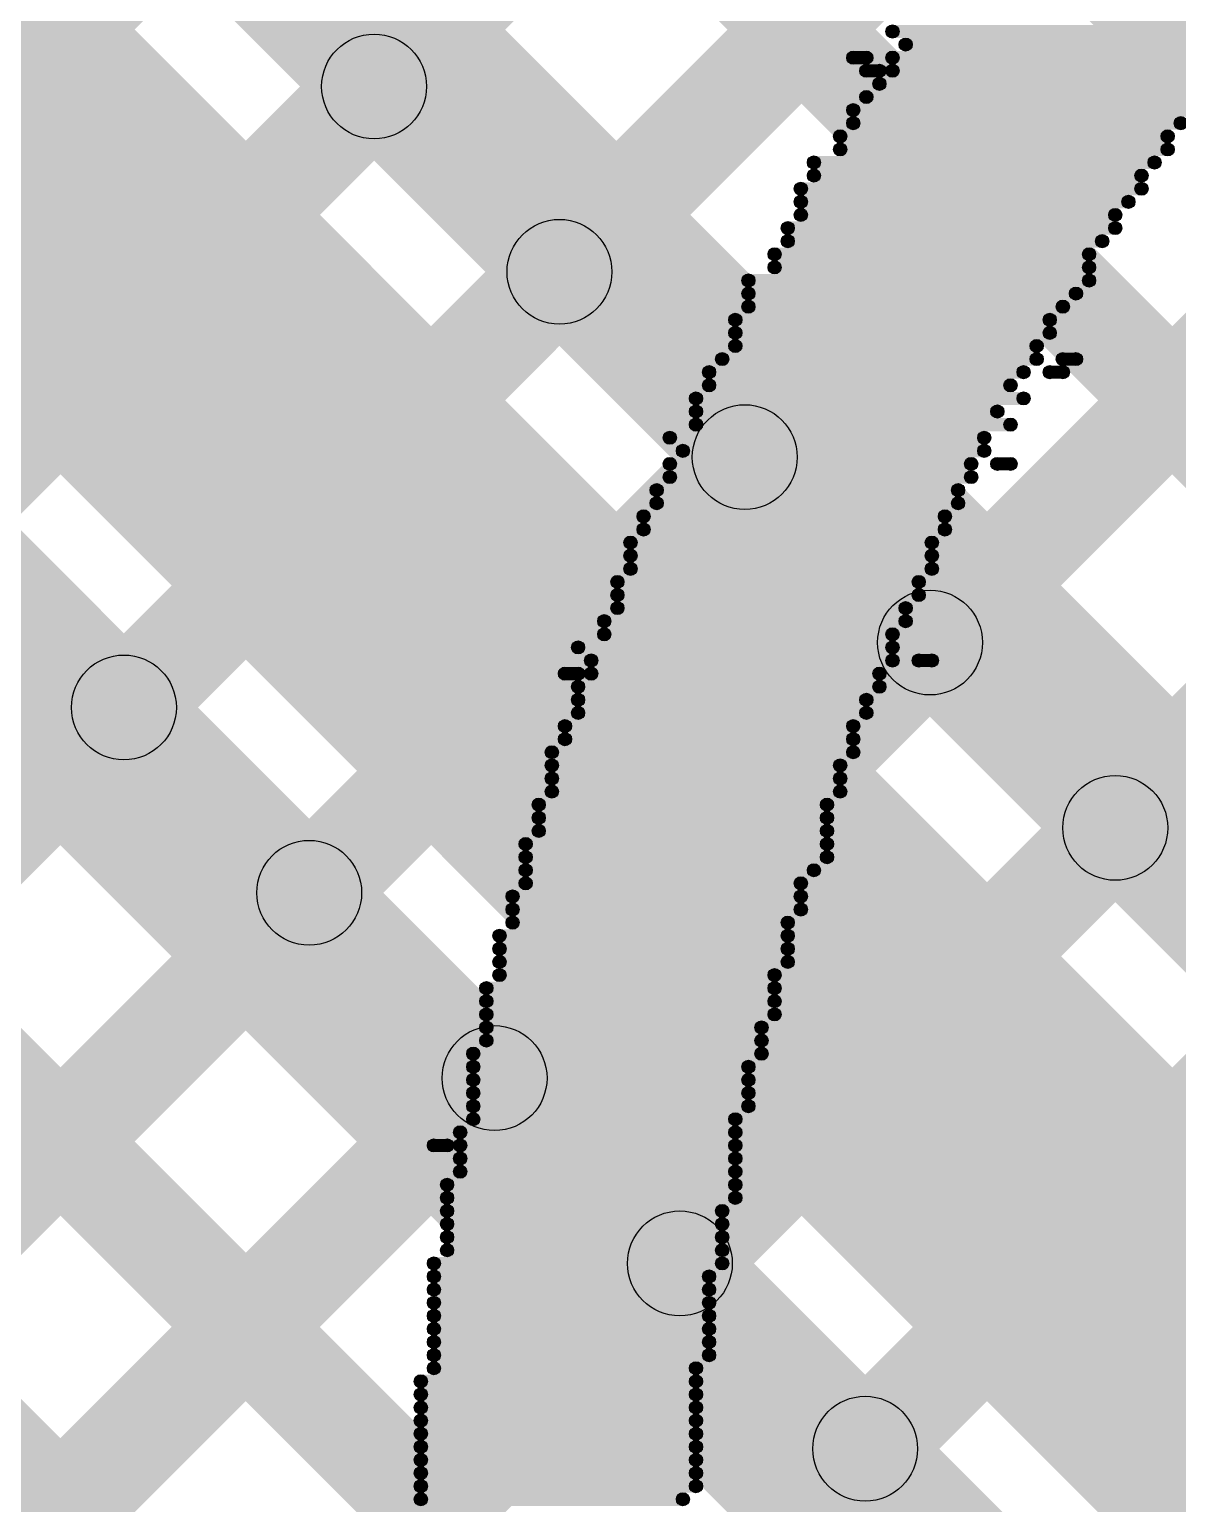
# Model space of a CAD drawing. Header units: millimetres. Extents: x -0.28 to 3.03, y -0.05 to 3.12.
# Drawn here: x 1.8301 to 1.9178, y 2.2237 to 2.3362 of the extents above; entities that cross this region are included whole.
import ezdxf

# ---------------------------------------------------------------- set-up
doc = ezdxf.new("R2010")
doc.units = ezdxf.units.MM
doc.header["$MEASUREMENT"] = 0
for name, color, linetype in [('BottomLayer', 5, 'Continuous'), ('TopLayer', 1, 'Continuous'), ('TopOverlay', 2, 'Continuous')]:
    doc.layers.add(name, color=color, linetype=linetype)

msp = doc.modelspace()

# ---------------------------------------------------------------- hatches: boundary and pattern name
at = {"layer": 'BottomLayer'}
for points in [[(1.63967, 2.41017), (1.64533, 2.41583), (2.3225, 1.73866), (2.31684, 1.733)], [(1.66796, 2.41017), (1.67362, 2.41583), (2.35078, 1.73866), (2.34513, 1.733)], [(1.69624, 2.41017), (1.7019, 2.41583), (2.37907, 1.73866), (2.37341, 1.733)], [(1.72662, 2.22461), (1.72096, 2.23027), (1.90652, 2.41583), (1.91218, 2.41017)], [(1.72453, 2.41017), (1.73018, 2.41583), (2.40735, 1.73866), (2.4017, 1.733)], [(1.74076, 2.21047), (1.7351, 2.21613), (1.9348, 2.41583), (1.94046, 2.41017)], [(1.7549, 2.19633), (1.74925, 2.20199), (1.96309, 2.41583), (1.96874, 2.41017)], [(1.75281, 2.41017), (1.75847, 2.41583), (2.43564, 1.73866), (2.42998, 1.733)], [(1.76905, 2.18219), (1.76339, 2.18785), (1.99137, 2.41583), (1.99703, 2.41017)], [(1.78319, 2.16805), (1.77753, 2.1737), (2.01966, 2.41583), (2.02531, 2.41017)], [(1.7811, 2.41017), (1.78675, 2.41583), (2.46392, 1.73866), (2.45827, 1.733)], [(1.79733, 2.1539), (1.79167, 2.15956), (2.04794, 2.41583), (2.0536, 2.41017)], [(1.81147, 2.13976), (1.80582, 2.14542), (2.07623, 2.41583), (2.08188, 2.41017)], [(1.80938, 2.41017), (1.81504, 2.41583), (2.48943, 1.74144), (2.48377, 1.73578)], [(1.82561, 2.12562), (1.81996, 2.13128), (2.10451, 2.41583), (2.11017, 2.41017)], [(1.83766, 2.41017), (1.84332, 2.41583), (2.50528, 1.75386), (2.49963, 1.74821)]]:
    msp.add_hatch(color=5, dxfattribs=at).paths.add_polyline_path(points)
at = {"layer": 'TopLayer'}
for points in [[(1.85926, 2.32897), (1.8536, 2.33463), (2.6208, 3.10183), (2.62646, 3.09617)], [(1.8734, 2.31483), (1.86775, 2.32049), (2.64909, 3.10183), (2.65475, 3.09617)], [(1.55701, 2.69082), (1.56267, 2.69648), (2.50528, 1.75386), (2.49963, 1.74821)], [(1.54321, 2.67634), (1.54886, 2.682), (2.48943, 1.74144), (2.48377, 1.73578)], [(1.88755, 2.30069), (1.88189, 2.30635), (2.25568, 2.68013), (2.26133, 2.67448)], [(1.52321, 2.66806), (1.52886, 2.67372), (2.48084, 1.72174), (2.47519, 1.71608)], [(1.90169, 2.28655), (1.89603, 2.2922), (2.26175, 2.65793), (2.26741, 2.65227)], [(1.91583, 2.2724), (1.91017, 2.27806), (2.27581, 2.64369), (2.28146, 2.63804)], [(1.82551, 2.35706), (1.83117, 2.36272), (2.02443, 2.16946), (2.01877, 2.16381)], [(1.80287, 2.33446), (1.82054, 2.35213), (2.01384, 2.15884), (1.99616, 2.14116)], [(1.80317, 2.31294), (1.80883, 2.31859), (1.98433, 2.14309), (1.97867, 2.13744)], [(1.74367, 2.30617), (1.74933, 2.31183), (1.95553, 2.10563), (1.94987, 2.09997)], [(1.77196, 2.30617), (1.77762, 2.31183), (1.98433, 2.10512), (1.97867, 2.09946)], [(1.80024, 2.30617), (1.8059, 2.31183), (1.98433, 2.1334), (1.97867, 2.12774)], [(1.65875, 2.10017), (1.65309, 2.10583), (1.83451, 2.28725), (1.84017, 2.2816)], [(1.68703, 2.10017), (1.68137, 2.10583), (1.84865, 2.27311), (1.85431, 2.26745)], [(1.71531, 2.10017), (1.70966, 2.10583), (1.8628, 2.25897), (1.86845, 2.25331)], [(1.7436, 2.10017), (1.73794, 2.10583), (1.87694, 2.24483), (1.8826, 2.23917)], [(1.77188, 2.10017), (1.76623, 2.10583), (1.89108, 2.23068), (1.89674, 2.22503)]]:
    msp.add_hatch(color=1, dxfattribs=at).paths.add_polyline_path(points)
h = msp.add_hatch(color=1, dxfattribs=at)
edge = h.paths.add_edge_path()
edge.add_arc((1.85643, 2.3318), 0.004, 0, 360)
h = msp.add_hatch(color=1, dxfattribs=at)
edge = h.paths.add_edge_path()
edge.add_arc((1.87058, 2.31766), 0.004, 0, 360)
h = msp.add_hatch(color=1, dxfattribs=at)
edge = h.paths.add_edge_path()
edge.add_arc((1.88472, 2.30352), 0.004, 0, 360)
h = msp.add_hatch(color=1, dxfattribs=at)
edge = h.paths.add_edge_path()
edge.add_arc((1.89886, 2.28937), 0.004, 0, 360)
h = msp.add_hatch(color=1, dxfattribs=at)
edge = h.paths.add_edge_path()
edge.add_arc((1.83734, 2.28442), 0.004, 0, 360)
h = msp.add_hatch(color=1, dxfattribs=at)
edge = h.paths.add_edge_path()
edge.add_arc((1.913, 2.27523), 0.004, 0, 360)
h = msp.add_hatch(color=1, dxfattribs=at)
edge = h.paths.add_edge_path()
edge.add_arc((1.85148, 2.27028), 0.004, 0, 360)
h = msp.add_hatch(color=1, dxfattribs=at)
edge = h.paths.add_edge_path()
edge.add_arc((1.86563, 2.25614), 0.004, 0, 360)
h = msp.add_hatch(color=1, dxfattribs=at)
edge = h.paths.add_edge_path()
edge.add_arc((1.87977, 2.242), 0.004, 0, 360)
h = msp.add_hatch(color=1, dxfattribs=at)
edge = h.paths.add_edge_path()
edge.add_arc((1.89391, 2.22786), 0.004, 0, 360)
at = {"layer": 'TopOverlay'}
h = msp.add_hatch(color=2, dxfattribs=at)
edge = h.paths.add_edge_path()
edge.add_arc((1.896, 2.336), 0.0005, 0, 360)
for points in [[(1.896, 2.3355), (1.896, 2.3365), (1.923, 2.3365), (1.923, 2.3355)], [(1.897, 2.3345), (1.897, 2.3355), (1.922, 2.3355), (1.922, 2.3345)], [(1.893, 2.3335), (1.893, 2.3345), (1.894, 2.3345), (1.894, 2.3335)], [(1.896, 2.3335), (1.896, 2.3345), (1.922, 2.3345), (1.922, 2.3335)], [(1.894, 2.3325), (1.894, 2.3335), (1.895, 2.3335), (1.895, 2.3325)], [(1.896, 2.3325), (1.896, 2.3335), (1.921, 2.3335), (1.921, 2.3325)], [(1.895, 2.3315), (1.895, 2.3325), (1.92, 2.3325), (1.92, 2.3315)], [(1.893, 2.3295), (1.893, 2.3305), (1.919, 2.3305), (1.919, 2.3295)], [(1.894, 2.3305), (1.894, 2.3315), (1.919, 2.3315), (1.919, 2.3305)], [(1.893, 2.3285), (1.893, 2.3295), (1.918, 2.3295), (1.918, 2.3285)], [(1.892, 2.3275), (1.892, 2.3285), (1.917, 2.3285), (1.917, 2.3275)], [(1.892, 2.3265), (1.892, 2.3275), (1.917, 2.3275), (1.917, 2.3265)], [(1.89, 2.3255), (1.89, 2.3265), (1.916, 2.3265), (1.916, 2.3255)], [(1.89, 2.3245), (1.89, 2.3255), (1.915, 2.3255), (1.915, 2.3245)], [(1.889, 2.3235), (1.889, 2.3245), (1.915, 2.3245), (1.915, 2.3235)], [(1.889, 2.3225), (1.889, 2.3235), (1.914, 2.3235), (1.914, 2.3225)], [(1.888, 2.3205), (1.888, 2.3215), (1.913, 2.3215), (1.913, 2.3205)], [(1.889, 2.3215), (1.889, 2.3225), (1.913, 2.3225), (1.913, 2.3215)], [(1.888, 2.3195), (1.888, 2.3205), (1.912, 2.3205), (1.912, 2.3195)], [(1.887, 2.3185), (1.887, 2.3195), (1.911, 2.3195), (1.911, 2.3185)], [(1.887, 2.3175), (1.887, 2.3185), (1.911, 2.3185), (1.911, 2.3175)], [(1.885, 2.3165), (1.885, 2.3175), (1.911, 2.3175), (1.911, 2.3165)], [(1.885, 2.3155), (1.885, 2.3165), (1.91, 2.3165), (1.91, 2.3155)], [(1.885, 2.3145), (1.885, 2.3155), (1.909, 2.3155), (1.909, 2.3145)], [(1.884, 2.3135), (1.884, 2.3145), (1.908, 2.3145), (1.908, 2.3135)], [(1.884, 2.3125), (1.884, 2.3135), (1.908, 2.3135), (1.908, 2.3125)], [(1.884, 2.3115), (1.884, 2.3125), (1.907, 2.3125), (1.907, 2.3115)], [(1.883, 2.3105), (1.883, 2.3115), (1.907, 2.3115), (1.907, 2.3105)], [(1.909, 2.3105), (1.909, 2.3115), (1.91, 2.3115), (1.91, 2.3105)], [(1.882, 2.3095), (1.882, 2.3105), (1.906, 2.3105), (1.906, 2.3095)], [(1.908, 2.3095), (1.908, 2.3105), (1.909, 2.3105), (1.909, 2.3095)], [(1.882, 2.3085), (1.882, 2.3095), (1.905, 2.3095), (1.905, 2.3085)], [(1.881, 2.3075), (1.881, 2.3085), (1.906, 2.3085), (1.906, 2.3075)], [(1.881, 2.3065), (1.881, 2.3075), (1.904, 2.3075), (1.904, 2.3065)], [(1.881, 2.3055), (1.881, 2.3065), (1.905, 2.3065), (1.905, 2.3055)], [(1.879, 2.3045), (1.879, 2.3055), (1.903, 2.3055), (1.903, 2.3045)], [(1.879, 2.3025), (1.879, 2.3035), (1.902, 2.3035), (1.902, 2.3025)], [(1.88, 2.3035), (1.88, 2.3045), (1.903, 2.3045), (1.903, 2.3035)], [(1.904, 2.3025), (1.904, 2.3035), (1.905, 2.3035), (1.905, 2.3025)], [(1.879, 2.3015), (1.879, 2.3025), (1.902, 2.3025), (1.902, 2.3015)], [(1.878, 2.3005), (1.878, 2.3015), (1.901, 2.3015), (1.901, 2.3005)], [(1.878, 2.2995), (1.878, 2.3005), (1.901, 2.3005), (1.901, 2.2995)], [(1.877, 2.2985), (1.877, 2.2995), (1.9, 2.2995), (1.9, 2.2985)], [(1.877, 2.2975), (1.877, 2.2985), (1.9, 2.2985), (1.9, 2.2975)], [(1.876, 2.2965), (1.876, 2.2975), (1.899, 2.2975), (1.899, 2.2965)], [(1.876, 2.2955), (1.876, 2.2965), (1.899, 2.2965), (1.899, 2.2955)], [(1.875, 2.2935), (1.875, 2.2945), (1.898, 2.2945), (1.898, 2.2935)], [(1.876, 2.2945), (1.876, 2.2955), (1.899, 2.2955), (1.899, 2.2945)], [(1.875, 2.2925), (1.875, 2.2935), (1.898, 2.2935), (1.898, 2.2925)], [(1.875, 2.2915), (1.875, 2.2925), (1.897, 2.2925), (1.897, 2.2915)], [(1.874, 2.2905), (1.874, 2.2915), (1.897, 2.2915), (1.897, 2.2905)], [(1.874, 2.2895), (1.874, 2.2905), (1.896, 2.2905), (1.896, 2.2895)], [(1.872, 2.2885), (1.872, 2.2895), (1.896, 2.2895), (1.896, 2.2885)], [(1.873, 2.2875), (1.873, 2.2885), (1.896, 2.2885), (1.896, 2.2875)], [(1.898, 2.2875), (1.898, 2.2885), (1.899, 2.2885), (1.899, 2.2875)], [(1.871, 2.2865), (1.871, 2.2875), (1.872, 2.2875), (1.872, 2.2865)], [(1.873, 2.2865), (1.873, 2.2875), (1.895, 2.2875), (1.895, 2.2865)], [(1.872, 2.2855), (1.872, 2.2865), (1.895, 2.2865), (1.895, 2.2855)], [(1.872, 2.2845), (1.872, 2.2855), (1.894, 2.2855), (1.894, 2.2845)], [(1.872, 2.2835), (1.872, 2.2845), (1.894, 2.2845), (1.894, 2.2835)], [(1.871, 2.2825), (1.871, 2.2835), (1.893, 2.2835), (1.893, 2.2825)], [(1.871, 2.2815), (1.871, 2.2825), (1.893, 2.2825), (1.893, 2.2815)], [(1.87, 2.2805), (1.87, 2.2815), (1.893, 2.2815), (1.893, 2.2805)], [(1.87, 2.2795), (1.87, 2.2805), (1.892, 2.2805), (1.892, 2.2795)], [(1.87, 2.2785), (1.87, 2.2795), (1.892, 2.2795), (1.892, 2.2785)], [(1.87, 2.2775), (1.87, 2.2785), (1.892, 2.2785), (1.892, 2.2775)], [(1.869, 2.2765), (1.869, 2.2775), (1.891, 2.2775), (1.891, 2.2765)], [(1.869, 2.2755), (1.869, 2.2765), (1.891, 2.2765), (1.891, 2.2755)], [(1.869, 2.2745), (1.869, 2.2755), (1.891, 2.2755), (1.891, 2.2745)], [(1.868, 2.2735), (1.868, 2.2745), (1.891, 2.2745), (1.891, 2.2735)], [(1.868, 2.2725), (1.868, 2.2735), (1.891, 2.2735), (1.891, 2.2725)], [(1.868, 2.2715), (1.868, 2.2725), (1.89, 2.2725), (1.89, 2.2715)], [(1.868, 2.2705), (1.868, 2.2715), (1.889, 2.2715), (1.889, 2.2705)], [(1.867, 2.2695), (1.867, 2.2705), (1.889, 2.2705), (1.889, 2.2695)], [(1.867, 2.2685), (1.867, 2.2695), (1.889, 2.2695), (1.889, 2.2685)], [(1.866, 2.2665), (1.866, 2.2675), (1.888, 2.2675), (1.888, 2.2665)], [(1.867, 2.2675), (1.867, 2.2685), (1.888, 2.2685), (1.888, 2.2675)], [(1.866, 2.2655), (1.866, 2.2665), (1.888, 2.2665), (1.888, 2.2655)], [(1.866, 2.2645), (1.866, 2.2655), (1.888, 2.2655), (1.888, 2.2645)], [(1.866, 2.2635), (1.866, 2.2645), (1.887, 2.2645), (1.887, 2.2635)], [(1.865, 2.2625), (1.865, 2.2635), (1.887, 2.2635), (1.887, 2.2625)], [(1.865, 2.2615), (1.865, 2.2625), (1.887, 2.2625), (1.887, 2.2615)], [(1.865, 2.2605), (1.865, 2.2615), (1.887, 2.2615), (1.887, 2.2605)], [(1.865, 2.2595), (1.865, 2.2605), (1.886, 2.2605), (1.886, 2.2595)], [(1.864, 2.2575), (1.864, 2.2585), (1.886, 2.2585), (1.886, 2.2575)], [(1.865, 2.2585), (1.865, 2.2595), (1.886, 2.2595), (1.886, 2.2585)], [(1.864, 2.2565), (1.864, 2.2575), (1.885, 2.2575), (1.885, 2.2565)], [(1.864, 2.2555), (1.864, 2.2565), (1.885, 2.2565), (1.885, 2.2555)], [(1.864, 2.2545), (1.864, 2.2555), (1.885, 2.2555), (1.885, 2.2545)], [(1.864, 2.2535), (1.864, 2.2545), (1.885, 2.2545), (1.885, 2.2535)], [(1.864, 2.2525), (1.864, 2.2535), (1.884, 2.2535), (1.884, 2.2525)], [(1.863, 2.2515), (1.863, 2.2525), (1.884, 2.2525), (1.884, 2.2515)], [(1.861, 2.2505), (1.861, 2.2515), (1.862, 2.2515), (1.862, 2.2505)], [(1.863, 2.2505), (1.863, 2.2515), (1.884, 2.2515), (1.884, 2.2505)], [(1.863, 2.2495), (1.863, 2.2505), (1.884, 2.2505), (1.884, 2.2495)], [(1.863, 2.2485), (1.863, 2.2495), (1.884, 2.2495), (1.884, 2.2485)], [(1.862, 2.2475), (1.862, 2.2485), (1.884, 2.2485), (1.884, 2.2475)], [(1.862, 2.2465), (1.862, 2.2475), (1.884, 2.2475), (1.884, 2.2465)], [(1.862, 2.2455), (1.862, 2.2465), (1.883, 2.2465), (1.883, 2.2455)], [(1.862, 2.2445), (1.862, 2.2455), (1.883, 2.2455), (1.883, 2.2445)], [(1.862, 2.2435), (1.862, 2.2445), (1.883, 2.2445), (1.883, 2.2435)], [(1.862, 2.2425), (1.862, 2.2435), (1.883, 2.2435), (1.883, 2.2425)], [(1.861, 2.2415), (1.861, 2.2425), (1.883, 2.2425), (1.883, 2.2415)], [(1.861, 2.2405), (1.861, 2.2415), (1.882, 2.2415), (1.882, 2.2405)], [(1.861, 2.2395), (1.861, 2.2405), (1.882, 2.2405), (1.882, 2.2395)], [(1.861, 2.2385), (1.861, 2.2395), (1.882, 2.2395), (1.882, 2.2385)], [(1.861, 2.2375), (1.861, 2.2385), (1.882, 2.2385), (1.882, 2.2375)], [(1.861, 2.2365), (1.861, 2.2375), (1.882, 2.2375), (1.882, 2.2365)], [(1.861, 2.2355), (1.861, 2.2365), (1.882, 2.2365), (1.882, 2.2355)], [(1.861, 2.2345), (1.861, 2.2355), (1.882, 2.2355), (1.882, 2.2345)], [(1.861, 2.2335), (1.861, 2.2345), (1.881, 2.2345), (1.881, 2.2335)], [(1.86, 2.2325), (1.86, 2.2335), (1.881, 2.2335), (1.881, 2.2325)], [(1.86, 2.2315), (1.86, 2.2325), (1.881, 2.2325), (1.881, 2.2315)], [(1.86, 2.2305), (1.86, 2.2315), (1.881, 2.2315), (1.881, 2.2305)], [(1.86, 2.2295), (1.86, 2.2305), (1.881, 2.2305), (1.881, 2.2295)], [(1.86, 2.2285), (1.86, 2.2295), (1.881, 2.2295), (1.881, 2.2285)], [(1.86, 2.2275), (1.86, 2.2285), (1.881, 2.2285), (1.881, 2.2275)], [(1.86, 2.2265), (1.86, 2.2275), (1.881, 2.2275), (1.881, 2.2265)], [(1.86, 2.2255), (1.86, 2.2265), (1.881, 2.2265), (1.881, 2.2255)], [(1.86, 2.2245), (1.86, 2.2255), (1.881, 2.2255), (1.881, 2.2245)], [(1.86, 2.2235), (1.86, 2.2245), (1.88, 2.2245), (1.88, 2.2235)]]:
    msp.add_hatch(color=2, dxfattribs=at).paths.add_polyline_path(points)
h = msp.add_hatch(color=2, dxfattribs=at)
edge = h.paths.add_edge_path()
edge.add_arc((1.897, 2.335), 0.0005, 0, 360)
h = msp.add_hatch(color=2, dxfattribs=at)
edge = h.paths.add_edge_path()
edge.add_arc((1.893, 2.334), 0.0005, 0, 360)
h = msp.add_hatch(color=2, dxfattribs=at)
edge = h.paths.add_edge_path()
edge.add_arc((1.894, 2.334), 0.0005, 0, 360)
h = msp.add_hatch(color=2, dxfattribs=at)
edge = h.paths.add_edge_path()
edge.add_arc((1.896, 2.334), 0.0005, 0, 360)
h = msp.add_hatch(color=2, dxfattribs=at)
edge = h.paths.add_edge_path()
edge.add_arc((1.894, 2.333), 0.0005, 0, 360)
h = msp.add_hatch(color=2, dxfattribs=at)
edge = h.paths.add_edge_path()
edge.add_arc((1.895, 2.333), 0.0005, 0, 360)
h = msp.add_hatch(color=2, dxfattribs=at)
edge = h.paths.add_edge_path()
edge.add_arc((1.896, 2.333), 0.0005, 0, 360)
h = msp.add_hatch(color=2, dxfattribs=at)
edge = h.paths.add_edge_path()
edge.add_arc((1.895, 2.332), 0.0005, 0, 360)
h = msp.add_hatch(color=2, dxfattribs=at)
edge = h.paths.add_edge_path()
edge.add_arc((1.893, 2.33), 0.0005, 0, 360)
h = msp.add_hatch(color=2, dxfattribs=at)
edge = h.paths.add_edge_path()
edge.add_arc((1.894, 2.331), 0.0005, 0, 360)
h = msp.add_hatch(color=2, dxfattribs=at)
edge = h.paths.add_edge_path()
edge.add_arc((1.893, 2.329), 0.0005, 0, 360)
h = msp.add_hatch(color=2, dxfattribs=at)
edge = h.paths.add_edge_path()
edge.add_arc((1.918, 2.329), 0.0005, 0, 360)
h = msp.add_hatch(color=2, dxfattribs=at)
edge = h.paths.add_edge_path()
edge.add_arc((1.892, 2.328), 0.0005, 0, 360)
h = msp.add_hatch(color=2, dxfattribs=at)
edge = h.paths.add_edge_path()
edge.add_arc((1.917, 2.328), 0.0005, 0, 360)
h = msp.add_hatch(color=2, dxfattribs=at)
edge = h.paths.add_edge_path()
edge.add_arc((1.892, 2.327), 0.0005, 0, 360)
h = msp.add_hatch(color=2, dxfattribs=at)
edge = h.paths.add_edge_path()
edge.add_arc((1.917, 2.327), 0.0005, 0, 360)
h = msp.add_hatch(color=2, dxfattribs=at)
edge = h.paths.add_edge_path()
edge.add_arc((1.89, 2.326), 0.0005, 0, 360)
h = msp.add_hatch(color=2, dxfattribs=at)
edge = h.paths.add_edge_path()
edge.add_arc((1.916, 2.326), 0.0005, 0, 360)
h = msp.add_hatch(color=2, dxfattribs=at)
edge = h.paths.add_edge_path()
edge.add_arc((1.89, 2.325), 0.0005, 0, 360)
h = msp.add_hatch(color=2, dxfattribs=at)
edge = h.paths.add_edge_path()
edge.add_arc((1.915, 2.325), 0.0005, 0, 360)
h = msp.add_hatch(color=2, dxfattribs=at)
edge = h.paths.add_edge_path()
edge.add_arc((1.889, 2.324), 0.0005, 0, 360)
h = msp.add_hatch(color=2, dxfattribs=at)
edge = h.paths.add_edge_path()
edge.add_arc((1.915, 2.324), 0.0005, 0, 360)
h = msp.add_hatch(color=2, dxfattribs=at)
edge = h.paths.add_edge_path()
edge.add_arc((1.889, 2.323), 0.0005, 0, 360)
h = msp.add_hatch(color=2, dxfattribs=at)
edge = h.paths.add_edge_path()
edge.add_arc((1.914, 2.323), 0.0005, 0, 360)
h = msp.add_hatch(color=2, dxfattribs=at)
edge = h.paths.add_edge_path()
edge.add_arc((1.888, 2.321), 0.0005, 0, 360)
h = msp.add_hatch(color=2, dxfattribs=at)
edge = h.paths.add_edge_path()
edge.add_arc((1.889, 2.322), 0.0005, 0, 360)
h = msp.add_hatch(color=2, dxfattribs=at)
edge = h.paths.add_edge_path()
edge.add_arc((1.913, 2.322), 0.0005, 0, 360)
h = msp.add_hatch(color=2, dxfattribs=at)
edge = h.paths.add_edge_path()
edge.add_arc((1.913, 2.321), 0.0005, 0, 360)
h = msp.add_hatch(color=2, dxfattribs=at)
edge = h.paths.add_edge_path()
edge.add_arc((1.888, 2.32), 0.0005, 0, 360)
h = msp.add_hatch(color=2, dxfattribs=at)
edge = h.paths.add_edge_path()
edge.add_arc((1.912, 2.32), 0.0005, 0, 360)
h = msp.add_hatch(color=2, dxfattribs=at)
edge = h.paths.add_edge_path()
edge.add_arc((1.887, 2.319), 0.0005, 0, 360)
h = msp.add_hatch(color=2, dxfattribs=at)
edge = h.paths.add_edge_path()
edge.add_arc((1.911, 2.319), 0.0005, 0, 360)
h = msp.add_hatch(color=2, dxfattribs=at)
edge = h.paths.add_edge_path()
edge.add_arc((1.887, 2.318), 0.0005, 0, 360)
h = msp.add_hatch(color=2, dxfattribs=at)
edge = h.paths.add_edge_path()
edge.add_arc((1.911, 2.318), 0.0005, 0, 360)
h = msp.add_hatch(color=2, dxfattribs=at)
edge = h.paths.add_edge_path()
edge.add_arc((1.885, 2.317), 0.0005, 0, 360)
h = msp.add_hatch(color=2, dxfattribs=at)
edge = h.paths.add_edge_path()
edge.add_arc((1.911, 2.317), 0.0005, 0, 360)
h = msp.add_hatch(color=2, dxfattribs=at)
edge = h.paths.add_edge_path()
edge.add_arc((1.885, 2.316), 0.0005, 0, 360)
h = msp.add_hatch(color=2, dxfattribs=at)
edge = h.paths.add_edge_path()
edge.add_arc((1.91, 2.316), 0.0005, 0, 360)
h = msp.add_hatch(color=2, dxfattribs=at)
edge = h.paths.add_edge_path()
edge.add_arc((1.885, 2.315), 0.0005, 0, 360)
h = msp.add_hatch(color=2, dxfattribs=at)
edge = h.paths.add_edge_path()
edge.add_arc((1.909, 2.315), 0.0005, 0, 360)
h = msp.add_hatch(color=2, dxfattribs=at)
edge = h.paths.add_edge_path()
edge.add_arc((1.884, 2.314), 0.0005, 0, 360)
h = msp.add_hatch(color=2, dxfattribs=at)
edge = h.paths.add_edge_path()
edge.add_arc((1.908, 2.314), 0.0005, 0, 360)
h = msp.add_hatch(color=2, dxfattribs=at)
edge = h.paths.add_edge_path()
edge.add_arc((1.884, 2.313), 0.0005, 0, 360)
h = msp.add_hatch(color=2, dxfattribs=at)
edge = h.paths.add_edge_path()
edge.add_arc((1.884, 2.312), 0.0005, 0, 360)
h = msp.add_hatch(color=2, dxfattribs=at)
edge = h.paths.add_edge_path()
edge.add_arc((1.907, 2.312), 0.0005, 0, 360)
h = msp.add_hatch(color=2, dxfattribs=at)
edge = h.paths.add_edge_path()
edge.add_arc((1.908, 2.313), 0.0005, 0, 360)
h = msp.add_hatch(color=2, dxfattribs=at)
edge = h.paths.add_edge_path()
edge.add_arc((1.883, 2.311), 0.0005, 0, 360)
h = msp.add_hatch(color=2, dxfattribs=at)
edge = h.paths.add_edge_path()
edge.add_arc((1.907, 2.311), 0.0005, 0, 360)
h = msp.add_hatch(color=2, dxfattribs=at)
edge = h.paths.add_edge_path()
edge.add_arc((1.909, 2.311), 0.0005, 0, 360)
h = msp.add_hatch(color=2, dxfattribs=at)
edge = h.paths.add_edge_path()
edge.add_arc((1.91, 2.311), 0.0005, 0, 360)
h = msp.add_hatch(color=2, dxfattribs=at)
edge = h.paths.add_edge_path()
edge.add_arc((1.882, 2.31), 0.0005, 0, 360)
h = msp.add_hatch(color=2, dxfattribs=at)
edge = h.paths.add_edge_path()
edge.add_arc((1.906, 2.31), 0.0005, 0, 360)
h = msp.add_hatch(color=2, dxfattribs=at)
edge = h.paths.add_edge_path()
edge.add_arc((1.908, 2.31), 0.0005, 0, 360)
h = msp.add_hatch(color=2, dxfattribs=at)
edge = h.paths.add_edge_path()
edge.add_arc((1.909, 2.31), 0.0005, 0, 360)
h = msp.add_hatch(color=2, dxfattribs=at)
edge = h.paths.add_edge_path()
edge.add_arc((1.882, 2.309), 0.0005, 0, 360)
h = msp.add_hatch(color=2, dxfattribs=at)
edge = h.paths.add_edge_path()
edge.add_arc((1.905, 2.309), 0.0005, 0, 360)
h = msp.add_hatch(color=2, dxfattribs=at)
edge = h.paths.add_edge_path()
edge.add_arc((1.881, 2.308), 0.0005, 0, 360)
h = msp.add_hatch(color=2, dxfattribs=at)
edge = h.paths.add_edge_path()
edge.add_arc((1.906, 2.308), 0.0005, 0, 360)
h = msp.add_hatch(color=2, dxfattribs=at)
edge = h.paths.add_edge_path()
edge.add_arc((1.881, 2.307), 0.0005, 0, 360)
h = msp.add_hatch(color=2, dxfattribs=at)
edge = h.paths.add_edge_path()
edge.add_arc((1.904, 2.307), 0.0005, 0, 360)
h = msp.add_hatch(color=2, dxfattribs=at)
edge = h.paths.add_edge_path()
edge.add_arc((1.881, 2.306), 0.0005, 0, 360)
h = msp.add_hatch(color=2, dxfattribs=at)
edge = h.paths.add_edge_path()
edge.add_arc((1.905, 2.306), 0.0005, 0, 360)
h = msp.add_hatch(color=2, dxfattribs=at)
edge = h.paths.add_edge_path()
edge.add_arc((1.879, 2.305), 0.0005, 0, 360)
h = msp.add_hatch(color=2, dxfattribs=at)
edge = h.paths.add_edge_path()
edge.add_arc((1.903, 2.305), 0.0005, 0, 360)
h = msp.add_hatch(color=2, dxfattribs=at)
edge = h.paths.add_edge_path()
edge.add_arc((1.879, 2.303), 0.0005, 0, 360)
h = msp.add_hatch(color=2, dxfattribs=at)
edge = h.paths.add_edge_path()
edge.add_arc((1.88, 2.304), 0.0005, 0, 360)
h = msp.add_hatch(color=2, dxfattribs=at)
edge = h.paths.add_edge_path()
edge.add_arc((1.902, 2.303), 0.0005, 0, 360)
h = msp.add_hatch(color=2, dxfattribs=at)
edge = h.paths.add_edge_path()
edge.add_arc((1.903, 2.304), 0.0005, 0, 360)
h = msp.add_hatch(color=2, dxfattribs=at)
edge = h.paths.add_edge_path()
edge.add_arc((1.904, 2.303), 0.0005, 0, 360)
h = msp.add_hatch(color=2, dxfattribs=at)
edge = h.paths.add_edge_path()
edge.add_arc((1.905, 2.303), 0.0005, 0, 360)
h = msp.add_hatch(color=2, dxfattribs=at)
edge = h.paths.add_edge_path()
edge.add_arc((1.879, 2.302), 0.0005, 0, 360)
h = msp.add_hatch(color=2, dxfattribs=at)
edge = h.paths.add_edge_path()
edge.add_arc((1.902, 2.302), 0.0005, 0, 360)
h = msp.add_hatch(color=2, dxfattribs=at)
edge = h.paths.add_edge_path()
edge.add_arc((1.878, 2.301), 0.0005, 0, 360)
h = msp.add_hatch(color=2, dxfattribs=at)
edge = h.paths.add_edge_path()
edge.add_arc((1.901, 2.301), 0.0005, 0, 360)
h = msp.add_hatch(color=2, dxfattribs=at)
edge = h.paths.add_edge_path()
edge.add_arc((1.878, 2.3), 0.0005, 0, 360)
h = msp.add_hatch(color=2, dxfattribs=at)
edge = h.paths.add_edge_path()
edge.add_arc((1.901, 2.3), 0.0005, 0, 360)
h = msp.add_hatch(color=2, dxfattribs=at)
edge = h.paths.add_edge_path()
edge.add_arc((1.877, 2.299), 0.0005, 0, 360)
h = msp.add_hatch(color=2, dxfattribs=at)
edge = h.paths.add_edge_path()
edge.add_arc((1.9, 2.299), 0.0005, 0, 360)
h = msp.add_hatch(color=2, dxfattribs=at)
edge = h.paths.add_edge_path()
edge.add_arc((1.877, 2.298), 0.0005, 0, 360)
h = msp.add_hatch(color=2, dxfattribs=at)
edge = h.paths.add_edge_path()
edge.add_arc((1.9, 2.298), 0.0005, 0, 360)
h = msp.add_hatch(color=2, dxfattribs=at)
edge = h.paths.add_edge_path()
edge.add_arc((1.876, 2.297), 0.0005, 0, 360)
h = msp.add_hatch(color=2, dxfattribs=at)
edge = h.paths.add_edge_path()
edge.add_arc((1.899, 2.297), 0.0005, 0, 360)
h = msp.add_hatch(color=2, dxfattribs=at)
edge = h.paths.add_edge_path()
edge.add_arc((1.876, 2.296), 0.0005, 0, 360)
h = msp.add_hatch(color=2, dxfattribs=at)
edge = h.paths.add_edge_path()
edge.add_arc((1.899, 2.296), 0.0005, 0, 360)
h = msp.add_hatch(color=2, dxfattribs=at)
edge = h.paths.add_edge_path()
edge.add_arc((1.875, 2.294), 0.0005, 0, 360)
h = msp.add_hatch(color=2, dxfattribs=at)
edge = h.paths.add_edge_path()
edge.add_arc((1.876, 2.295), 0.0005, 0, 360)
h = msp.add_hatch(color=2, dxfattribs=at)
edge = h.paths.add_edge_path()
edge.add_arc((1.898, 2.294), 0.0005, 0, 360)
h = msp.add_hatch(color=2, dxfattribs=at)
edge = h.paths.add_edge_path()
edge.add_arc((1.899, 2.295), 0.0005, 0, 360)
h = msp.add_hatch(color=2, dxfattribs=at)
edge = h.paths.add_edge_path()
edge.add_arc((1.875, 2.293), 0.0005, 0, 360)
h = msp.add_hatch(color=2, dxfattribs=at)
edge = h.paths.add_edge_path()
edge.add_arc((1.898, 2.293), 0.0005, 0, 360)
h = msp.add_hatch(color=2, dxfattribs=at)
edge = h.paths.add_edge_path()
edge.add_arc((1.875, 2.292), 0.0005, 0, 360)
h = msp.add_hatch(color=2, dxfattribs=at)
edge = h.paths.add_edge_path()
edge.add_arc((1.897, 2.292), 0.0005, 0, 360)
h = msp.add_hatch(color=2, dxfattribs=at)
edge = h.paths.add_edge_path()
edge.add_arc((1.874, 2.291), 0.0005, 0, 360)
h = msp.add_hatch(color=2, dxfattribs=at)
edge = h.paths.add_edge_path()
edge.add_arc((1.897, 2.291), 0.0005, 0, 360)
h = msp.add_hatch(color=2, dxfattribs=at)
edge = h.paths.add_edge_path()
edge.add_arc((1.874, 2.29), 0.0005, 0, 360)
h = msp.add_hatch(color=2, dxfattribs=at)
edge = h.paths.add_edge_path()
edge.add_arc((1.896, 2.29), 0.0005, 0, 360)
h = msp.add_hatch(color=2, dxfattribs=at)
edge = h.paths.add_edge_path()
edge.add_arc((1.872, 2.289), 0.0005, 0, 360)
h = msp.add_hatch(color=2, dxfattribs=at)
edge = h.paths.add_edge_path()
edge.add_arc((1.896, 2.289), 0.0005, 0, 360)
h = msp.add_hatch(color=2, dxfattribs=at)
edge = h.paths.add_edge_path()
edge.add_arc((1.873, 2.288), 0.0005, 0, 360)
h = msp.add_hatch(color=2, dxfattribs=at)
edge = h.paths.add_edge_path()
edge.add_arc((1.896, 2.288), 0.0005, 0, 360)
h = msp.add_hatch(color=2, dxfattribs=at)
edge = h.paths.add_edge_path()
edge.add_arc((1.898, 2.288), 0.0005, 0, 360)
h = msp.add_hatch(color=2, dxfattribs=at)
edge = h.paths.add_edge_path()
edge.add_arc((1.899, 2.288), 0.0005, 0, 360)
h = msp.add_hatch(color=2, dxfattribs=at)
edge = h.paths.add_edge_path()
edge.add_arc((1.871, 2.287), 0.0005, 0, 360)
h = msp.add_hatch(color=2, dxfattribs=at)
edge = h.paths.add_edge_path()
edge.add_arc((1.872, 2.287), 0.0005, 0, 360)
h = msp.add_hatch(color=2, dxfattribs=at)
edge = h.paths.add_edge_path()
edge.add_arc((1.873, 2.287), 0.0005, 0, 360)
h = msp.add_hatch(color=2, dxfattribs=at)
edge = h.paths.add_edge_path()
edge.add_arc((1.895, 2.287), 0.0005, 0, 360)
h = msp.add_hatch(color=2, dxfattribs=at)
edge = h.paths.add_edge_path()
edge.add_arc((1.872, 2.286), 0.0005, 0, 360)
h = msp.add_hatch(color=2, dxfattribs=at)
edge = h.paths.add_edge_path()
edge.add_arc((1.872, 2.285), 0.0005, 0, 360)
h = msp.add_hatch(color=2, dxfattribs=at)
edge = h.paths.add_edge_path()
edge.add_arc((1.894, 2.285), 0.0005, 0, 360)
h = msp.add_hatch(color=2, dxfattribs=at)
edge = h.paths.add_edge_path()
edge.add_arc((1.895, 2.286), 0.0005, 0, 360)
h = msp.add_hatch(color=2, dxfattribs=at)
edge = h.paths.add_edge_path()
edge.add_arc((1.872, 2.284), 0.0005, 0, 360)
h = msp.add_hatch(color=2, dxfattribs=at)
edge = h.paths.add_edge_path()
edge.add_arc((1.894, 2.284), 0.0005, 0, 360)
h = msp.add_hatch(color=2, dxfattribs=at)
edge = h.paths.add_edge_path()
edge.add_arc((1.871, 2.283), 0.0005, 0, 360)
h = msp.add_hatch(color=2, dxfattribs=at)
edge = h.paths.add_edge_path()
edge.add_arc((1.893, 2.283), 0.0005, 0, 360)
h = msp.add_hatch(color=2, dxfattribs=at)
edge = h.paths.add_edge_path()
edge.add_arc((1.871, 2.282), 0.0005, 0, 360)
h = msp.add_hatch(color=2, dxfattribs=at)
edge = h.paths.add_edge_path()
edge.add_arc((1.893, 2.282), 0.0005, 0, 360)
h = msp.add_hatch(color=2, dxfattribs=at)
edge = h.paths.add_edge_path()
edge.add_arc((1.87, 2.281), 0.0005, 0, 360)
h = msp.add_hatch(color=2, dxfattribs=at)
edge = h.paths.add_edge_path()
edge.add_arc((1.893, 2.281), 0.0005, 0, 360)
h = msp.add_hatch(color=2, dxfattribs=at)
edge = h.paths.add_edge_path()
edge.add_arc((1.87, 2.28), 0.0005, 0, 360)
h = msp.add_hatch(color=2, dxfattribs=at)
edge = h.paths.add_edge_path()
edge.add_arc((1.892, 2.28), 0.0005, 0, 360)
h = msp.add_hatch(color=2, dxfattribs=at)
edge = h.paths.add_edge_path()
edge.add_arc((1.87, 2.279), 0.0005, 0, 360)
h = msp.add_hatch(color=2, dxfattribs=at)
edge = h.paths.add_edge_path()
edge.add_arc((1.892, 2.279), 0.0005, 0, 360)
h = msp.add_hatch(color=2, dxfattribs=at)
edge = h.paths.add_edge_path()
edge.add_arc((1.87, 2.278), 0.0005, 0, 360)
h = msp.add_hatch(color=2, dxfattribs=at)
edge = h.paths.add_edge_path()
edge.add_arc((1.892, 2.278), 0.0005, 0, 360)
h = msp.add_hatch(color=2, dxfattribs=at)
edge = h.paths.add_edge_path()
edge.add_arc((1.869, 2.277), 0.0005, 0, 360)
h = msp.add_hatch(color=2, dxfattribs=at)
edge = h.paths.add_edge_path()
edge.add_arc((1.869, 2.276), 0.0005, 0, 360)
h = msp.add_hatch(color=2, dxfattribs=at)
edge = h.paths.add_edge_path()
edge.add_arc((1.891, 2.277), 0.0005, 0, 360)
h = msp.add_hatch(color=2, dxfattribs=at)
edge = h.paths.add_edge_path()
edge.add_arc((1.891, 2.276), 0.0005, 0, 360)
h = msp.add_hatch(color=2, dxfattribs=at)
edge = h.paths.add_edge_path()
edge.add_arc((1.869, 2.275), 0.0005, 0, 360)
h = msp.add_hatch(color=2, dxfattribs=at)
edge = h.paths.add_edge_path()
edge.add_arc((1.891, 2.275), 0.0005, 0, 360)
h = msp.add_hatch(color=2, dxfattribs=at)
edge = h.paths.add_edge_path()
edge.add_arc((1.868, 2.274), 0.0005, 0, 360)
h = msp.add_hatch(color=2, dxfattribs=at)
edge = h.paths.add_edge_path()
edge.add_arc((1.891, 2.274), 0.0005, 0, 360)
h = msp.add_hatch(color=2, dxfattribs=at)
edge = h.paths.add_edge_path()
edge.add_arc((1.868, 2.273), 0.0005, 0, 360)
h = msp.add_hatch(color=2, dxfattribs=at)
edge = h.paths.add_edge_path()
edge.add_arc((1.891, 2.273), 0.0005, 0, 360)
h = msp.add_hatch(color=2, dxfattribs=at)
edge = h.paths.add_edge_path()
edge.add_arc((1.868, 2.272), 0.0005, 0, 360)
h = msp.add_hatch(color=2, dxfattribs=at)
edge = h.paths.add_edge_path()
edge.add_arc((1.89, 2.272), 0.0005, 0, 360)
h = msp.add_hatch(color=2, dxfattribs=at)
edge = h.paths.add_edge_path()
edge.add_arc((1.868, 2.271), 0.0005, 0, 360)
h = msp.add_hatch(color=2, dxfattribs=at)
edge = h.paths.add_edge_path()
edge.add_arc((1.889, 2.271), 0.0005, 0, 360)
h = msp.add_hatch(color=2, dxfattribs=at)
edge = h.paths.add_edge_path()
edge.add_arc((1.867, 2.27), 0.0005, 0, 360)
h = msp.add_hatch(color=2, dxfattribs=at)
edge = h.paths.add_edge_path()
edge.add_arc((1.889, 2.27), 0.0005, 0, 360)
h = msp.add_hatch(color=2, dxfattribs=at)
edge = h.paths.add_edge_path()
edge.add_arc((1.867, 2.269), 0.0005, 0, 360)
h = msp.add_hatch(color=2, dxfattribs=at)
edge = h.paths.add_edge_path()
edge.add_arc((1.889, 2.269), 0.0005, 0, 360)
h = msp.add_hatch(color=2, dxfattribs=at)
edge = h.paths.add_edge_path()
edge.add_arc((1.866, 2.267), 0.0005, 0, 360)
h = msp.add_hatch(color=2, dxfattribs=at)
edge = h.paths.add_edge_path()
edge.add_arc((1.867, 2.268), 0.0005, 0, 360)
h = msp.add_hatch(color=2, dxfattribs=at)
edge = h.paths.add_edge_path()
edge.add_arc((1.888, 2.268), 0.0005, 0, 360)
h = msp.add_hatch(color=2, dxfattribs=at)
edge = h.paths.add_edge_path()
edge.add_arc((1.888, 2.267), 0.0005, 0, 360)
h = msp.add_hatch(color=2, dxfattribs=at)
edge = h.paths.add_edge_path()
edge.add_arc((1.866, 2.266), 0.0005, 0, 360)
h = msp.add_hatch(color=2, dxfattribs=at)
edge = h.paths.add_edge_path()
edge.add_arc((1.888, 2.266), 0.0005, 0, 360)
h = msp.add_hatch(color=2, dxfattribs=at)
edge = h.paths.add_edge_path()
edge.add_arc((1.866, 2.265), 0.0005, 0, 360)
h = msp.add_hatch(color=2, dxfattribs=at)
edge = h.paths.add_edge_path()
edge.add_arc((1.888, 2.265), 0.0005, 0, 360)
h = msp.add_hatch(color=2, dxfattribs=at)
edge = h.paths.add_edge_path()
edge.add_arc((1.866, 2.264), 0.0005, 0, 360)
h = msp.add_hatch(color=2, dxfattribs=at)
edge = h.paths.add_edge_path()
edge.add_arc((1.887, 2.264), 0.0005, 0, 360)
h = msp.add_hatch(color=2, dxfattribs=at)
edge = h.paths.add_edge_path()
edge.add_arc((1.865, 2.263), 0.0005, 0, 360)
h = msp.add_hatch(color=2, dxfattribs=at)
edge = h.paths.add_edge_path()
edge.add_arc((1.887, 2.263), 0.0005, 0, 360)
h = msp.add_hatch(color=2, dxfattribs=at)
edge = h.paths.add_edge_path()
edge.add_arc((1.865, 2.262), 0.0005, 0, 360)
h = msp.add_hatch(color=2, dxfattribs=at)
edge = h.paths.add_edge_path()
edge.add_arc((1.887, 2.262), 0.0005, 0, 360)
h = msp.add_hatch(color=2, dxfattribs=at)
edge = h.paths.add_edge_path()
edge.add_arc((1.865, 2.261), 0.0005, 0, 360)
h = msp.add_hatch(color=2, dxfattribs=at)
edge = h.paths.add_edge_path()
edge.add_arc((1.887, 2.261), 0.0005, 0, 360)
h = msp.add_hatch(color=2, dxfattribs=at)
edge = h.paths.add_edge_path()
edge.add_arc((1.865, 2.26), 0.0005, 0, 360)
h = msp.add_hatch(color=2, dxfattribs=at)
edge = h.paths.add_edge_path()
edge.add_arc((1.886, 2.26), 0.0005, 0, 360)
h = msp.add_hatch(color=2, dxfattribs=at)
edge = h.paths.add_edge_path()
edge.add_arc((1.864, 2.258), 0.0005, 0, 360)
h = msp.add_hatch(color=2, dxfattribs=at)
edge = h.paths.add_edge_path()
edge.add_arc((1.865, 2.259), 0.0005, 0, 360)
h = msp.add_hatch(color=2, dxfattribs=at)
edge = h.paths.add_edge_path()
edge.add_arc((1.886, 2.259), 0.0005, 0, 360)
h = msp.add_hatch(color=2, dxfattribs=at)
edge = h.paths.add_edge_path()
edge.add_arc((1.886, 2.258), 0.0005, 0, 360)
h = msp.add_hatch(color=2, dxfattribs=at)
edge = h.paths.add_edge_path()
edge.add_arc((1.864, 2.257), 0.0005, 0, 360)
h = msp.add_hatch(color=2, dxfattribs=at)
edge = h.paths.add_edge_path()
edge.add_arc((1.885, 2.257), 0.0005, 0, 360)
h = msp.add_hatch(color=2, dxfattribs=at)
edge = h.paths.add_edge_path()
edge.add_arc((1.864, 2.256), 0.0005, 0, 360)
h = msp.add_hatch(color=2, dxfattribs=at)
edge = h.paths.add_edge_path()
edge.add_arc((1.885, 2.256), 0.0005, 0, 360)
h = msp.add_hatch(color=2, dxfattribs=at)
edge = h.paths.add_edge_path()
edge.add_arc((1.864, 2.255), 0.0005, 0, 360)
h = msp.add_hatch(color=2, dxfattribs=at)
edge = h.paths.add_edge_path()
edge.add_arc((1.885, 2.255), 0.0005, 0, 360)
h = msp.add_hatch(color=2, dxfattribs=at)
edge = h.paths.add_edge_path()
edge.add_arc((1.864, 2.254), 0.0005, 0, 360)
h = msp.add_hatch(color=2, dxfattribs=at)
edge = h.paths.add_edge_path()
edge.add_arc((1.885, 2.254), 0.0005, 0, 360)
h = msp.add_hatch(color=2, dxfattribs=at)
edge = h.paths.add_edge_path()
edge.add_arc((1.864, 2.253), 0.0005, 0, 360)
h = msp.add_hatch(color=2, dxfattribs=at)
edge = h.paths.add_edge_path()
edge.add_arc((1.884, 2.253), 0.0005, 0, 360)
h = msp.add_hatch(color=2, dxfattribs=at)
edge = h.paths.add_edge_path()
edge.add_arc((1.863, 2.252), 0.0005, 0, 360)
h = msp.add_hatch(color=2, dxfattribs=at)
edge = h.paths.add_edge_path()
edge.add_arc((1.884, 2.252), 0.0005, 0, 360)
h = msp.add_hatch(color=2, dxfattribs=at)
edge = h.paths.add_edge_path()
edge.add_arc((1.861, 2.251), 0.0005, 0, 360)
h = msp.add_hatch(color=2, dxfattribs=at)
edge = h.paths.add_edge_path()
edge.add_arc((1.862, 2.251), 0.0005, 0, 360)
h = msp.add_hatch(color=2, dxfattribs=at)
edge = h.paths.add_edge_path()
edge.add_arc((1.863, 2.251), 0.0005, 0, 360)
h = msp.add_hatch(color=2, dxfattribs=at)
edge = h.paths.add_edge_path()
edge.add_arc((1.884, 2.251), 0.0005, 0, 360)
h = msp.add_hatch(color=2, dxfattribs=at)
edge = h.paths.add_edge_path()
edge.add_arc((1.863, 2.25), 0.0005, 0, 360)
h = msp.add_hatch(color=2, dxfattribs=at)
edge = h.paths.add_edge_path()
edge.add_arc((1.863, 2.249), 0.0005, 0, 360)
h = msp.add_hatch(color=2, dxfattribs=at)
edge = h.paths.add_edge_path()
edge.add_arc((1.884, 2.25), 0.0005, 0, 360)
h = msp.add_hatch(color=2, dxfattribs=at)
edge = h.paths.add_edge_path()
edge.add_arc((1.884, 2.249), 0.0005, 0, 360)
h = msp.add_hatch(color=2, dxfattribs=at)
edge = h.paths.add_edge_path()
edge.add_arc((1.862, 2.248), 0.0005, 0, 360)
h = msp.add_hatch(color=2, dxfattribs=at)
edge = h.paths.add_edge_path()
edge.add_arc((1.884, 2.248), 0.0005, 0, 360)
h = msp.add_hatch(color=2, dxfattribs=at)
edge = h.paths.add_edge_path()
edge.add_arc((1.862, 2.247), 0.0005, 0, 360)
h = msp.add_hatch(color=2, dxfattribs=at)
edge = h.paths.add_edge_path()
edge.add_arc((1.884, 2.247), 0.0005, 0, 360)
h = msp.add_hatch(color=2, dxfattribs=at)
edge = h.paths.add_edge_path()
edge.add_arc((1.862, 2.246), 0.0005, 0, 360)
h = msp.add_hatch(color=2, dxfattribs=at)
edge = h.paths.add_edge_path()
edge.add_arc((1.883, 2.246), 0.0005, 0, 360)
h = msp.add_hatch(color=2, dxfattribs=at)
edge = h.paths.add_edge_path()
edge.add_arc((1.862, 2.245), 0.0005, 0, 360)
h = msp.add_hatch(color=2, dxfattribs=at)
edge = h.paths.add_edge_path()
edge.add_arc((1.883, 2.245), 0.0005, 0, 360)
h = msp.add_hatch(color=2, dxfattribs=at)
edge = h.paths.add_edge_path()
edge.add_arc((1.862, 2.244), 0.0005, 0, 360)
h = msp.add_hatch(color=2, dxfattribs=at)
edge = h.paths.add_edge_path()
edge.add_arc((1.883, 2.244), 0.0005, 0, 360)
h = msp.add_hatch(color=2, dxfattribs=at)
edge = h.paths.add_edge_path()
edge.add_arc((1.862, 2.243), 0.0005, 0, 360)
h = msp.add_hatch(color=2, dxfattribs=at)
edge = h.paths.add_edge_path()
edge.add_arc((1.883, 2.243), 0.0005, 0, 360)
h = msp.add_hatch(color=2, dxfattribs=at)
edge = h.paths.add_edge_path()
edge.add_arc((1.861, 2.242), 0.0005, 0, 360)
h = msp.add_hatch(color=2, dxfattribs=at)
edge = h.paths.add_edge_path()
edge.add_arc((1.883, 2.242), 0.0005, 0, 360)
h = msp.add_hatch(color=2, dxfattribs=at)
edge = h.paths.add_edge_path()
edge.add_arc((1.861, 2.241), 0.0005, 0, 360)
h = msp.add_hatch(color=2, dxfattribs=at)
edge = h.paths.add_edge_path()
edge.add_arc((1.861, 2.24), 0.0005, 0, 360)
h = msp.add_hatch(color=2, dxfattribs=at)
edge = h.paths.add_edge_path()
edge.add_arc((1.882, 2.241), 0.0005, 0, 360)
h = msp.add_hatch(color=2, dxfattribs=at)
edge = h.paths.add_edge_path()
edge.add_arc((1.882, 2.24), 0.0005, 0, 360)
h = msp.add_hatch(color=2, dxfattribs=at)
edge = h.paths.add_edge_path()
edge.add_arc((1.861, 2.239), 0.0005, 0, 360)
h = msp.add_hatch(color=2, dxfattribs=at)
edge = h.paths.add_edge_path()
edge.add_arc((1.882, 2.239), 0.0005, 0, 360)
h = msp.add_hatch(color=2, dxfattribs=at)
edge = h.paths.add_edge_path()
edge.add_arc((1.861, 2.238), 0.0005, 0, 360)
h = msp.add_hatch(color=2, dxfattribs=at)
edge = h.paths.add_edge_path()
edge.add_arc((1.882, 2.238), 0.0005, 0, 360)
h = msp.add_hatch(color=2, dxfattribs=at)
edge = h.paths.add_edge_path()
edge.add_arc((1.861, 2.237), 0.0005, 0, 360)
h = msp.add_hatch(color=2, dxfattribs=at)
edge = h.paths.add_edge_path()
edge.add_arc((1.882, 2.237), 0.0005, 0, 360)
h = msp.add_hatch(color=2, dxfattribs=at)
edge = h.paths.add_edge_path()
edge.add_arc((1.861, 2.236), 0.0005, 0, 360)
h = msp.add_hatch(color=2, dxfattribs=at)
edge = h.paths.add_edge_path()
edge.add_arc((1.882, 2.236), 0.0005, 0, 360)
h = msp.add_hatch(color=2, dxfattribs=at)
edge = h.paths.add_edge_path()
edge.add_arc((1.861, 2.235), 0.0005, 0, 360)
h = msp.add_hatch(color=2, dxfattribs=at)
edge = h.paths.add_edge_path()
edge.add_arc((1.882, 2.235), 0.0005, 0, 360)
h = msp.add_hatch(color=2, dxfattribs=at)
edge = h.paths.add_edge_path()
edge.add_arc((1.861, 2.234), 0.0005, 0, 360)
h = msp.add_hatch(color=2, dxfattribs=at)
edge = h.paths.add_edge_path()
edge.add_arc((1.881, 2.234), 0.0005, 0, 360)
h = msp.add_hatch(color=2, dxfattribs=at)
edge = h.paths.add_edge_path()
edge.add_arc((1.86, 2.233), 0.0005, 0, 360)
h = msp.add_hatch(color=2, dxfattribs=at)
edge = h.paths.add_edge_path()
edge.add_arc((1.881, 2.233), 0.0005, 0, 360)
h = msp.add_hatch(color=2, dxfattribs=at)
edge = h.paths.add_edge_path()
edge.add_arc((1.86, 2.232), 0.0005, 0, 360)
h = msp.add_hatch(color=2, dxfattribs=at)
edge = h.paths.add_edge_path()
edge.add_arc((1.86, 2.231), 0.0005, 0, 360)
h = msp.add_hatch(color=2, dxfattribs=at)
edge = h.paths.add_edge_path()
edge.add_arc((1.881, 2.232), 0.0005, 0, 360)
h = msp.add_hatch(color=2, dxfattribs=at)
edge = h.paths.add_edge_path()
edge.add_arc((1.881, 2.231), 0.0005, 0, 360)
h = msp.add_hatch(color=2, dxfattribs=at)
edge = h.paths.add_edge_path()
edge.add_arc((1.86, 2.23), 0.0005, 0, 360)
h = msp.add_hatch(color=2, dxfattribs=at)
edge = h.paths.add_edge_path()
edge.add_arc((1.881, 2.23), 0.0005, 0, 360)
h = msp.add_hatch(color=2, dxfattribs=at)
edge = h.paths.add_edge_path()
edge.add_arc((1.86, 2.229), 0.0005, 0, 360)
h = msp.add_hatch(color=2, dxfattribs=at)
edge = h.paths.add_edge_path()
edge.add_arc((1.881, 2.229), 0.0005, 0, 360)
h = msp.add_hatch(color=2, dxfattribs=at)
edge = h.paths.add_edge_path()
edge.add_arc((1.86, 2.228), 0.0005, 0, 360)
h = msp.add_hatch(color=2, dxfattribs=at)
edge = h.paths.add_edge_path()
edge.add_arc((1.881, 2.228), 0.0005, 0, 360)
h = msp.add_hatch(color=2, dxfattribs=at)
edge = h.paths.add_edge_path()
edge.add_arc((1.86, 2.227), 0.0005, 0, 360)
h = msp.add_hatch(color=2, dxfattribs=at)
edge = h.paths.add_edge_path()
edge.add_arc((1.881, 2.227), 0.0005, 0, 360)
h = msp.add_hatch(color=2, dxfattribs=at)
edge = h.paths.add_edge_path()
edge.add_arc((1.86, 2.226), 0.0005, 0, 360)
h = msp.add_hatch(color=2, dxfattribs=at)
edge = h.paths.add_edge_path()
edge.add_arc((1.881, 2.226), 0.0005, 0, 360)
h = msp.add_hatch(color=2, dxfattribs=at)
edge = h.paths.add_edge_path()
edge.add_arc((1.86, 2.225), 0.0005, 0, 360)
h = msp.add_hatch(color=2, dxfattribs=at)
edge = h.paths.add_edge_path()
edge.add_arc((1.881, 2.225), 0.0005, 0, 360)
h = msp.add_hatch(color=2, dxfattribs=at)
edge = h.paths.add_edge_path()
edge.add_arc((1.86, 2.224), 0.0005, 0, 360)
h = msp.add_hatch(color=2, dxfattribs=at)
edge = h.paths.add_edge_path()
edge.add_arc((1.88, 2.224), 0.0005, 0, 360)

# ---------------------------------------------------------------- linework, layer by layer
at = {"layer": 'TopLayer'}
for centre in [(1.85643, 2.3318), (1.87058, 2.31766), (1.88472, 2.30352), (1.89886, 2.28937), (1.83734, 2.28442), (1.913, 2.27523), (1.85148, 2.27028), (1.86563, 2.25614), (1.87977, 2.242), (1.89391, 2.22786)]:
    msp.add_circle(centre, 0.004, dxfattribs=at)
at = {"layer": 'TopOverlay'}
for centre in [(1.896, 2.336), (1.897, 2.335), (1.893, 2.334), (1.894, 2.334), (1.896, 2.334), (1.894, 2.333), (1.895, 2.333), (1.896, 2.333), (1.895, 2.332), (1.893, 2.33), (1.894, 2.331), (1.893, 2.329), (1.918, 2.329), (1.892, 2.328), (1.917, 2.328), (1.892, 2.327), (1.917, 2.327), (1.89, 2.326), (1.916, 2.326), (1.89, 2.325), (1.915, 2.325), (1.889, 2.324), (1.915, 2.324), (1.889, 2.323), (1.914, 2.323), (1.888, 2.321), (1.889, 2.322), (1.913, 2.322), (1.913, 2.321), (1.888, 2.32), (1.912, 2.32), (1.887, 2.319), (1.911, 2.319), (1.887, 2.318), (1.911, 2.318), (1.885, 2.317), (1.911, 2.317), (1.885, 2.316), (1.91, 2.316), (1.885, 2.315), (1.909, 2.315), (1.884, 2.314), (1.908, 2.314), (1.884, 2.313), (1.884, 2.312), (1.907, 2.312), (1.908, 2.313), (1.883, 2.311), (1.907, 2.311), (1.909, 2.311), (1.91, 2.311), (1.882, 2.31), (1.906, 2.31), (1.908, 2.31), (1.909, 2.31), (1.882, 2.309), (1.905, 2.309), (1.881, 2.308), (1.906, 2.308), (1.881, 2.307), (1.904, 2.307), (1.881, 2.306), (1.905, 2.306), (1.879, 2.305), (1.903, 2.305), (1.879, 2.303), (1.88, 2.304), (1.902, 2.303), (1.903, 2.304), (1.904, 2.303), (1.905, 2.303), (1.879, 2.302), (1.902, 2.302), (1.878, 2.301), (1.901, 2.301), (1.878, 2.3), (1.901, 2.3), (1.877, 2.299), (1.9, 2.299), (1.877, 2.298), (1.9, 2.298), (1.876, 2.297), (1.899, 2.297), (1.876, 2.296), (1.899, 2.296), (1.875, 2.294), (1.876, 2.295), (1.898, 2.294), (1.899, 2.295), (1.875, 2.293), (1.898, 2.293), (1.875, 2.292), (1.897, 2.292), (1.874, 2.291), (1.897, 2.291), (1.874, 2.29), (1.896, 2.29), (1.872, 2.289), (1.896, 2.289), (1.873, 2.288), (1.896, 2.288), (1.898, 2.288), (1.899, 2.288), (1.871, 2.287), (1.872, 2.287), (1.873, 2.287), (1.895, 2.287), (1.872, 2.286), (1.872, 2.285), (1.894, 2.285), (1.895, 2.286), (1.872, 2.284), (1.894, 2.284), (1.871, 2.283), (1.893, 2.283), (1.871, 2.282), (1.893, 2.282), (1.87, 2.281), (1.893, 2.281), (1.87, 2.28), (1.892, 2.28), (1.87, 2.279), (1.892, 2.279), (1.87, 2.278), (1.892, 2.278), (1.869, 2.277), (1.869, 2.276), (1.891, 2.277), (1.891, 2.276), (1.869, 2.275), (1.891, 2.275), (1.868, 2.274), (1.891, 2.274), (1.868, 2.273), (1.891, 2.273), (1.868, 2.272), (1.89, 2.272), (1.868, 2.271), (1.889, 2.271), (1.867, 2.27), (1.889, 2.27), (1.867, 2.269), (1.889, 2.269), (1.866, 2.267), (1.867, 2.268), (1.888, 2.268), (1.888, 2.267), (1.866, 2.266), (1.888, 2.266), (1.866, 2.265), (1.888, 2.265), (1.866, 2.264), (1.887, 2.264), (1.865, 2.263), (1.887, 2.263), (1.865, 2.262), (1.887, 2.262), (1.865, 2.261), (1.887, 2.261), (1.865, 2.26), (1.886, 2.26), (1.864, 2.258), (1.865, 2.259), (1.886, 2.259), (1.886, 2.258), (1.864, 2.257), (1.885, 2.257), (1.864, 2.256), (1.885, 2.256), (1.864, 2.255), (1.885, 2.255), (1.864, 2.254), (1.885, 2.254), (1.864, 2.253), (1.884, 2.253), (1.863, 2.252), (1.884, 2.252), (1.861, 2.251), (1.862, 2.251), (1.863, 2.251), (1.884, 2.251), (1.863, 2.25), (1.863, 2.249), (1.884, 2.25), (1.884, 2.249), (1.862, 2.248), (1.884, 2.248), (1.862, 2.247), (1.884, 2.247), (1.862, 2.246), (1.883, 2.246), (1.862, 2.245), (1.883, 2.245), (1.862, 2.244), (1.883, 2.244), (1.862, 2.243), (1.883, 2.243), (1.861, 2.242), (1.883, 2.242), (1.861, 2.241), (1.861, 2.24), (1.882, 2.241), (1.882, 2.24), (1.861, 2.239), (1.882, 2.239), (1.861, 2.238), (1.882, 2.238), (1.861, 2.237), (1.882, 2.237), (1.861, 2.236), (1.882, 2.236), (1.861, 2.235), (1.882, 2.235), (1.861, 2.234), (1.881, 2.234), (1.86, 2.233), (1.881, 2.233), (1.86, 2.232), (1.86, 2.231), (1.881, 2.232), (1.881, 2.231), (1.86, 2.23), (1.881, 2.23), (1.86, 2.229), (1.881, 2.229), (1.86, 2.228), (1.881, 2.228), (1.86, 2.227), (1.881, 2.227), (1.86, 2.226), (1.881, 2.226), (1.86, 2.225), (1.881, 2.225), (1.86, 2.224), (1.88, 2.224)]:
    msp.add_circle(centre, 0.0005, dxfattribs=at)

doc.saveas('drawing.dxf')
